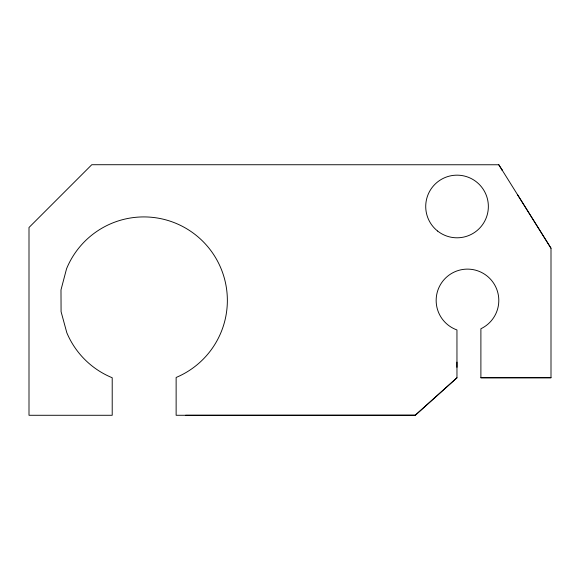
<?xml version="1.0" encoding="UTF-8"?>
<svg xmlns="http://www.w3.org/2000/svg" width="580" height="580" viewBox="0 0 580 580"><rect width="100%" height="100%" fill="white"/><g stroke="black" fill="none" stroke-linecap="round" stroke-linejoin="round"><path stroke-width="0.87" d="M502.135 170.056L502.461 170.563L498.778 164.763L91.778 164.72L29 227.498L29 415.28L112.208 415.28L112.208 377.739A83.52 83.52 0 0 1 66.816 332.731L61.081 311.692L60.987 289.891L66.54 268.808A83.52 83.52 0 0 1 202.645 241.128A83.52 83.52 0 0 1 176.131 377.464L176.131 415.28L415.28 415.164L456.967 377.783L456.953 329.94A31.32 31.32 0 0 1 441.713 282.634A31.32 31.32 0 0 1 491.347 280.154A31.32 31.32 0 0 1 480.892 328.744L480.892 377.783L551 377.739L551 248.24L517.353 194.394M498.814 164.749L551 248.24M456.967 377.783L415.302 415.28L185.622 415.28M480.892 377.739L551 377.739M456.96 362.101L456.96 367.321M437.632 231.065A31.32 31.32 0 0 0 488.034 210.997A31.32 31.32 0 0 0 445.454 177.386A31.32 31.32 0 0 0 437.632 231.065"/></g></svg>
